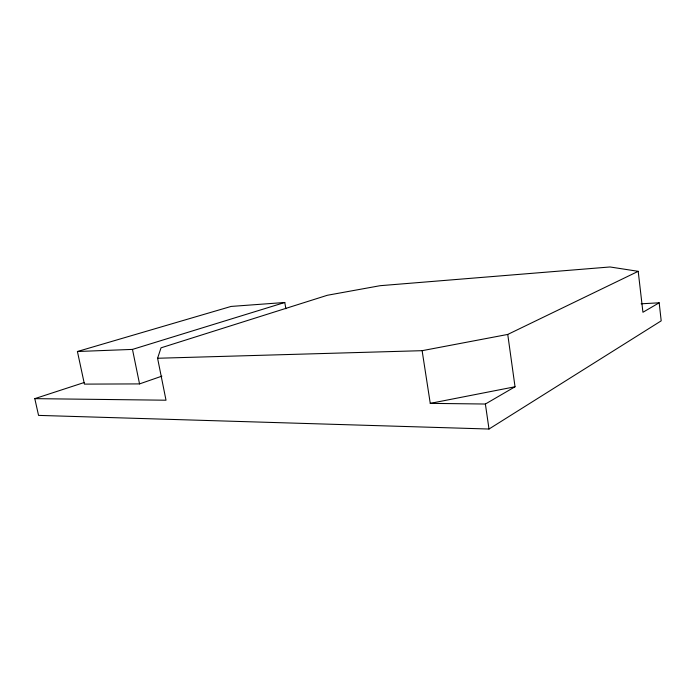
<?xml version="1.0" encoding="UTF-8"?>
<svg xmlns="http://www.w3.org/2000/svg" width="696" height="696" viewBox="0 0 696 696"><rect width="100%" height="100%" fill="white"/><g stroke="black" fill="none" stroke-linecap="round" stroke-linejoin="round"><path stroke-width="1.04" d="M34.8 398.643L166.013 400.209L157.592 358.257L161.028 347.826L327.364 295.269L380.147 285.691L610.027 266.968L638.206 271.327L642.93 312.269L659.173 302.803L661.2 320.847L489.001 429.032L38.55 415.39L34.8 398.643L84.32 382.478M157.592 358.257L422.124 350.68L430.259 403.367L485.382 404.028L515.031 386.767L507.749 334.437L638.206 271.327M285.882 308.746L284.777 302.482L231.098 306.431L77.421 351.506L84.416 384.114L139.539 383.905L161.881 376.153M77.421 351.506L132.475 349.401L284.777 302.482M430.259 403.367L515.031 386.767M422.124 350.68L507.749 334.437M641.138 303.804L659.173 302.803M132.475 349.401L139.539 383.905M485.382 404.028L489.001 429.032"/></g></svg>
